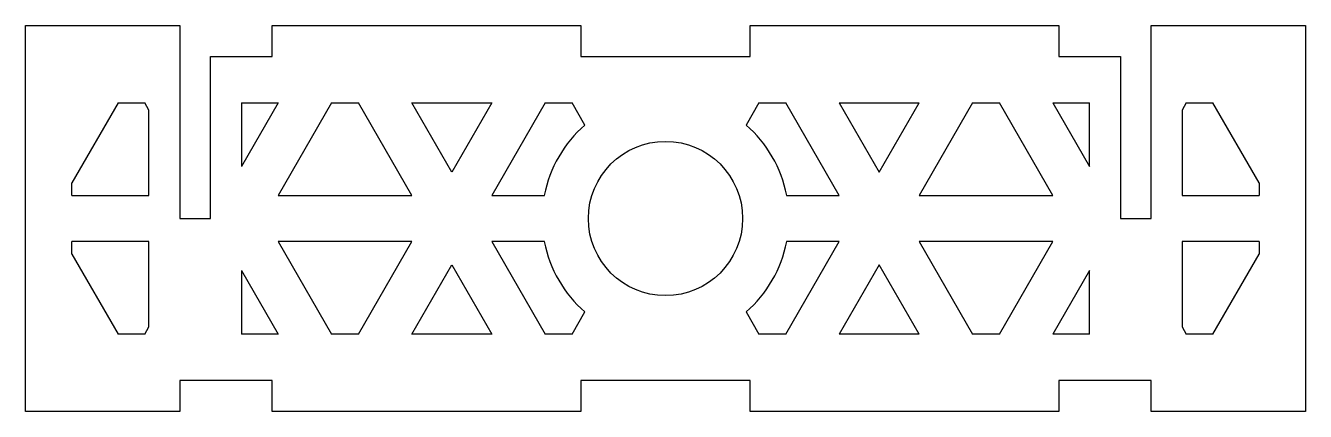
# Model space of a CAD drawing. Header units: inches. Extents: x 0 to 83, y 0 to 25.
import ezdxf

# ---------------------------------------------------------------- set-up
doc = ezdxf.new("R2010")
doc.units = ezdxf.units.IN
doc.header["$MEASUREMENT"] = 0

msp = doc.modelspace()

# ---------------------------------------------------------------- linework, layer by layer
msp.add_lwpolyline([(73, 23), (73, 25), (83, 25), (83, 23), (83, 2), (83, 0), (73, 0), (73, 2), (67, 2), (67, 0), (47, 0), (47, 2), (36, 2), (36, 0), (16, 0), (16, 2), (10, 2), (10, 0), (0, 0), (0, 2), (0, 23), (0, 25), (10, 25), (10, 23), (10, 12.5), (12, 12.5), (12, 23), (16, 23), (16, 25), (36, 25), (36, 23), (47, 23), (47, 25), (67, 25), (67, 23), (71, 23), (71, 12.5), (73, 12.5)], close=True)
for points in [[(5.993, 20), (3, 14.816)], [(5.993, 20), (7.725, 20)], [(8, 19.524), (7.725, 20)], [(16.385, 20), (14, 15.869)], [(14, 20), (14, 15.869)], [(14, 20), (16.385, 20)], [(19.849, 20), (16.385, 14), (25.046, 14), (21.581, 20)], [(19.849, 20), (21.581, 20)], [(30.242, 20), (27.644, 15.5), (25.046, 20)], [(25.046, 20), (30.242, 20)], [(33.706, 20), (30.242, 14), (33.642, 14)], [(33.706, 20), (35.438, 20)], [(36.272, 18.555), (35.438, 20)], [(47.562, 20), (46.728, 18.555)], [(47.562, 20), (49.294, 20)], [(49.358, 14), (52.758, 14), (49.294, 20)], [(52.758, 20), (55.356, 15.5), (57.954, 20)], [(52.758, 20), (57.954, 20)], [(61.419, 20), (57.954, 14), (66.615, 14), (63.151, 20)], [(61.419, 20), (63.151, 20)], [(66.615, 20), (69, 15.869)], [(66.615, 20), (69, 20)], [(69, 15.869), (69, 20)], [(75.275, 20), (75, 19.524)], [(75.275, 20), (77.007, 20)], [(80, 14.816), (77.007, 20)], [(8, 14), (8, 19.524)], [(75, 19.524), (75, 14)], [(3, 14), (3, 14.816)], [(80, 14.816), (80, 14)], [(3, 14), (8, 14)], [(75, 14), (80, 14)], [(3, 10.184), (3, 11)], [(8, 11), (3, 11)], [(8, 5.476), (8, 11)], [(21.581, 5), (25.046, 11), (16.385, 11), (19.849, 5)], [(33.642, 11), (30.242, 11), (33.706, 5)], [(49.294, 5), (52.758, 11), (49.358, 11)], [(63.151, 5), (66.615, 11), (57.954, 11), (61.419, 5)], [(80, 11), (75, 11)], [(75, 11), (75, 5.476)], [(80, 11), (80, 10.184)], [(3, 10.184), (5.993, 5)], [(77.007, 5), (80, 10.184)], [(14, 9.131), (16.385, 5)], [(14, 9.131), (14, 5)], [(25.046, 5), (27.644, 9.5), (30.242, 5)], [(57.954, 5), (55.356, 9.5), (52.758, 5)], [(69, 9.131), (66.615, 5)], [(69, 5), (69, 9.131)], [(35.438, 5), (36.272, 6.445)], [(46.728, 6.445), (47.562, 5)], [(7.725, 5), (5.993, 5)], [(7.725, 5), (8, 5.476)], [(16.385, 5), (14, 5)], [(21.581, 5), (19.849, 5)], [(30.242, 5), (25.046, 5)], [(35.438, 5), (33.706, 5)], [(49.294, 5), (47.562, 5)], [(57.954, 5), (52.758, 5)], [(63.151, 5), (61.419, 5)], [(69, 5), (66.615, 5)], [(75, 5.476), (75.275, 5)], [(77.007, 5), (75.275, 5)]]:
    msp.add_lwpolyline(points)
for centre, radius in [((41.5, 12.5), 5), ((0, 0), 0)]:
    msp.add_circle(centre, radius)
for start, end in [(130.80692, 169.19308), (10.80692, 49.19308), (190.80692, 229.19308), (310.80692, 349.19308)]:
    msp.add_arc((41.5, 12.5), 8, start, end)

doc.saveas('drawing.dxf')
